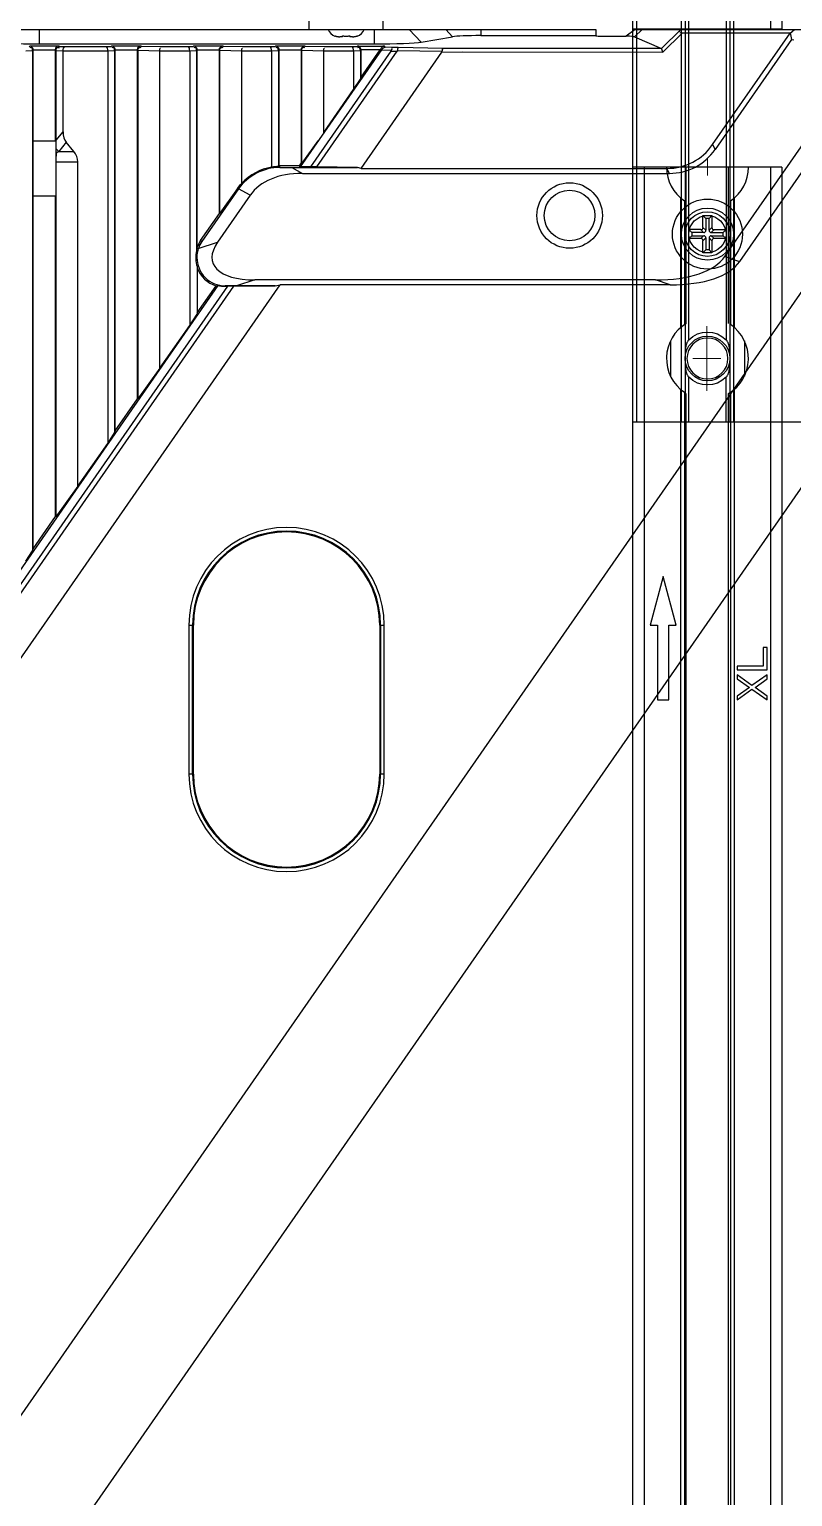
# Model space of a CAD drawing. Header units: millimetres. Extents: x 389 to 17466, y 310 to 5904.
# Drawn here: x 14625.5 to 14727.9, y 2896.6 to 3093.6 of the extents above; entities that cross this region are included whole.
import ezdxf

# ---------------------------------------------------------------- set-up
doc = ezdxf.new("R2010")
doc.units = ezdxf.units.MM
doc.layers.add('02___PRT_ALL_AXES', color=7, linetype='Continuous')

# ---------------------------------------------------------------- blocks, each defined once
blk = doc.blocks.new('aszfxn')
at = {"color": 7, "linetype": 'Continuous'}
for p, q in [((9650.37, 3305.69), (9650.37, 3308.69)), ((9660.32, 3305.69), (9660.32, 3308.69)), ((9505.35, 3305.69), (9688.85, 3305.69)), ((9614.13, 3305.69), (9614.13, 3303.74)), ((9659.13, 3305.69), (9659.13, 3303.74)), ((9663.82, 3305.69), (9665.43, 3303.99)), ((9665.43, 3303.99), (9669.64, 3304.7)), ((9669.64, 3304.7), (9668.71, 3305.69)), ((9673.41, 3305.69), (9673.41, 3304.85)), ((9673.41, 3304.85), (9688.85, 3304.85)), ((9688.85, 3305.69), (9688.85, 3304.85)), ((9689.35, 3304.79), (9692.94, 3304.79)), ((9694.16, 3305.69), (9692.94, 3304.79)), ((9695.08, 3305.69), (9694.07, 3304.67)), ((9694.07, 3304.67), (9697.67, 3303.14)), ((9694.16, 3305.69), (9720.05, 3305.69)), ((9700.26, 3305.69), (9697.67, 3303.14)), ((9700.47, 3305.19), (9697.87, 3302.64)), ((9714.93, 3305.19), (9700.47, 3305.19)), ((9704.54, 3290.23), (9714.93, 3305.19)), ((9714.93, 3305.19), (9715.54, 3305.69)), ((9714.95, 3305.22), (9715.13, 3304.31)), ((9612.35, 3302.81), (9613.26, 3302.86)), ((9612.87, 3303.45), (9612.78, 3303.35)), ((9616.82, 3303.45), (9612.87, 3303.45)), ((9613.26, 3302.84), (9613.35, 3302.93)), ((9613.26, 3302.84), (9613.26, 3235.66)), ((9613.35, 3302.95), (9616.35, 3302.95)), ((9613.35, 3290.69), (9613.35, 3302.93)), ((9614.13, 3303.74), (9659.13, 3303.74)), ((9616.35, 3290.69), (9616.35, 3302.95)), ((9616.35, 3302.93), (9616.43, 3302.84)), ((9616.43, 3302.86), (9617.35, 3302.81)), ((9616.43, 3290.85), (9616.43, 3302.84)), ((9616.92, 3303.35), (9616.82, 3303.45)), ((9617.55, 3303.32), (9616.92, 3303.35)), ((9617.35, 3302.82), (9623.35, 3302.82)), ((9617.35, 3291.94), (9617.35, 3302.81)), ((9623.14, 3303.32), (9617.55, 3303.32)), ((9623.78, 3303.35), (9623.14, 3303.32)), ((9623.35, 3302.81), (9624.26, 3302.86)), ((9623.35, 3302.81), (9623.35, 3250.09)), ((9623.87, 3303.45), (9623.78, 3303.35)), ((9627.82, 3303.45), (9623.87, 3303.45)), ((9624.26, 3302.84), (9624.35, 3302.93)), ((9624.26, 3302.84), (9624.26, 3251.5)), ((9624.35, 3302.95), (9627.35, 3302.95)), ((9624.35, 3251.76), (9624.35, 3302.93)), ((9627.35, 3256.08), (9627.35, 3302.95)), ((9627.35, 3302.93), (9627.4, 3302.87)), ((9627.4, 3302.9), (9627.4, 3256.06)), ((9627.4, 3302.9), (9630.35, 3302.82)), ((9627.89, 3303.39), (9627.82, 3303.45)), ((9630.47, 3303.32), (9627.89, 3303.39)), ((9630.35, 3260.17), (9630.35, 3302.82)), ((9630.35, 3302.82), (9634.35, 3302.82)), ((9634.14, 3303.32), (9630.47, 3303.32)), ((9634.78, 3303.35), (9634.14, 3303.32)), ((9634.35, 3302.81), (9635.26, 3302.86)), ((9634.35, 3302.81), (9634.35, 3265.93)), ((9634.87, 3303.45), (9634.78, 3303.35)), ((9638.82, 3303.45), (9634.87, 3303.45)), ((9635.26, 3302.84), (9635.35, 3302.93)), ((9635.26, 3302.84), (9635.26, 3275.97)), ((9635.35, 3302.95), (9638.35, 3302.95)), ((9635.35, 3276.43), (9635.35, 3302.93)), ((9638.35, 3280.98), (9638.35, 3302.95)), ((9638.35, 3302.93), (9638.4, 3302.87)), ((9638.4, 3302.9), (9641.35, 3302.82)), ((9638.4, 3280.99), (9638.4, 3302.87)), ((9638.89, 3303.39), (9638.82, 3303.45)), ((9641.47, 3303.32), (9638.89, 3303.39)), ((9641.35, 3285.03), (9641.35, 3302.82)), ((9641.35, 3302.82), (9645.35, 3302.82)), ((9645.14, 3303.32), (9641.47, 3303.32)), ((9645.78, 3303.35), (9645.14, 3303.32)), ((9645.35, 3302.81), (9646.26, 3302.86)), ((9645.35, 3302.81), (9645.35, 3287.18)), ((9645.87, 3303.45), (9645.78, 3303.35)), ((9649.82, 3303.45), (9645.87, 3303.45)), ((9646.26, 3302.84), (9646.35, 3302.93)), ((9646.26, 3302.84), (9646.26, 3287.29)), ((9646.35, 3302.95), (9649.35, 3302.95)), ((9646.35, 3287.35), (9646.35, 3302.93)), ((9660.11, 3302.96), (9649.19, 3287.24)), ((9649.35, 3287.75), (9649.35, 3302.95)), ((9649.35, 3302.93), (9649.4, 3302.87)), ((9649.4, 3302.9), (9652.35, 3302.82)), ((9649.4, 3287.73), (9649.4, 3302.87)), ((9649.89, 3303.39), (9649.82, 3303.45)), ((9652.47, 3303.32), (9649.89, 3303.39)), ((9661.35, 3302.74), (9650.56, 3287.21)), ((9651.41, 3287.21), (9662.2, 3302.74)), ((9652.35, 3291.84), (9652.35, 3302.82)), ((9652.35, 3302.82), (9656.35, 3302.82)), ((9656.14, 3303.32), (9652.47, 3303.32)), ((9656.78, 3303.35), (9656.14, 3303.32)), ((9656.35, 3302.81), (9657.26, 3302.86)), ((9656.35, 3302.81), (9656.35, 3297.6)), ((9656.87, 3303.45), (9656.78, 3303.35)), ((9656.87, 3303.45), (9660.49, 3303.45)), ((9657.26, 3302.84), (9657.35, 3302.93)), ((9657.26, 3302.84), (9657.26, 3299)), ((9657.35, 3299.26), (9659.91, 3302.95)), ((9659.91, 3302.95), (9657.35, 3302.95)), ((9657.35, 3299.26), (9657.35, 3302.93)), ((9657.36, 3287.02), (9668.21, 3302.64)), ((9660.18, 3303.05), (9660.09, 3303.22)), ((9660.11, 3302.96), (9661.42, 3302.91)), ((9660.58, 3303.28), (9660.49, 3303.45)), ((9661.55, 3303.24), (9660.58, 3303.28)), ((9661.35, 3302.74), (9662.2, 3302.74)), ((9662.32, 3303.24), (9661.55, 3303.24)), ((9662.24, 3302.85), (9668.25, 3302.74)), ((9668.33, 3303.14), (9662.32, 3303.24)), ((9668.21, 3302.64), (9670.92, 3302.67)), ((9670.92, 3303.14), (9668.33, 3303.14)), ((9697.67, 3303.14), (9670.92, 3303.14)), ((9670.92, 3302.67), (9697.87, 3302.64)), ((9697.87, 3302.64), (9697.71, 3303.04)), ((9715.13, 3304.31), (9704.89, 3289.57)), ((9715.13, 3304.31), (9715.42, 3304.29)), ((9656.35, 3297.6), (9657.26, 3299)), ((9657.26, 3299), (9657.35, 3299.26)), ((9652.35, 3291.84), (9656.35, 3297.6)), ((9706.19, 3275.2), (9719.85, 3294.87)), ((9613.31, 3290.69), (9613.31, 3283.29)), ((9616.39, 3290.69), (9613.31, 3290.69)), ((9616.39, 3290.69), (9616.39, 3283.29)), ((9616.43, 3290.83), (9617.35, 3291.94)), ((9651.54, 3290.71), (9649.4, 3287.73)), ((9651.56, 3290.71), (9651.54, 3290.71)), ((9719.85, 3291.36), (9708.17, 3274.53)), ((9616.77, 3289.3), (9616.41, 3289.04)), ((9617.78, 3290.52), (9616.77, 3289.3)), ((9616.77, 3289.3), (9618.79, 3289.3)), ((9618.79, 3289.3), (9617.78, 3290.52)), ((9704.54, 3290.23), (9704.89, 3289.57)), ((9616.4, 3287.92), (9616.4, 3240.23)), ((9616.4, 3287.92), (9619.35, 3287.92)), ((9619.35, 3244.33), (9619.35, 3287.92)), ((9646.26, 3287.29), (9646.35, 3287.35)), ((9646.26, 3287.29), (9646.43, 3287.3)), ((9649.07, 3287.35), (9646.35, 3287.35)), ((9646.43, 3287.15), (9646.43, 3287.3)), ((9648.08, 3287.15), (9656.86, 3287.15)), ((9648.08, 3287.15), (9649.47, 3286.35)), ((9649.07, 3287.35), (9649.35, 3287.75)), ((9649.19, 3287.24), (9649.07, 3287.35)), ((9650.56, 3287.21), (9649.19, 3287.24)), ((9649.4, 3287.73), (9649.35, 3287.75)), ((9651.41, 3287.21), (9650.56, 3287.21)), ((9656.86, 3287.15), (9651.41, 3287.21)), ((9657.36, 3287.02), (9656.86, 3287.15)), ((9657.36, 3287.02), (9698.39, 3287.02)), ((9698.74, 3286.35), (9698.39, 3287.02)), ((9649.47, 3286.35), (9698.74, 3286.35)), ((9616.39, 3283.29), (9613.31, 3283.29)), ((9613.35, 3235.93), (9613.35, 3283.32)), ((9616.35, 3240.25), (9616.35, 3283.32)), ((9640.88, 3284.28), (9635.98, 3277.21)), ((9642.47, 3283.41), (9638.09, 3277.1)), ((9640.75, 3284.3), (9638.4, 3280.99)), ((9640.75, 3284.3), (9640.85, 3284.23)), ((9642.47, 3283.41), (9640.88, 3284.28)), ((9635.81, 3277.33), (9638.35, 3280.98)), ((9638.4, 3280.99), (9638.35, 3280.98)), ((9635.5, 3276.27), (9638.09, 3277.1)), ((9635.98, 3277.21), (9635.81, 3277.33)), ((9706.19, 3275.2), (9708.17, 3274.53)), ((9635.35, 3273.82), (9635.35, 3267.46)), ((9717.32, 3271.69), (9409.6, 2828.73)), ((9639.42, 3271.18), (9506.86, 3080.36)), ((9507.63, 3080.24), (9640.28, 3271.18)), ((9507.84, 3071.78), (9646.5, 3271.38)), ((9638.11, 3271.28), (9560.73, 3159.89)), ((9635.35, 3267.6), (9637.88, 3271.24)), ((9639.1, 3271.18), (9639.1, 3271.24)), ((9639.1, 3271.18), (9639.42, 3271.18)), ((9640.28, 3271.18), (9639.42, 3271.18)), ((9640.28, 3271.18), (9645.81, 3271.25)), ((9643.11, 3272.05), (9640.62, 3271.25)), ((9645.81, 3271.25), (9640.62, 3271.25)), ((9696.86, 3272.05), (9643.11, 3272.05)), ((9645.81, 3271.25), (9646.5, 3271.38)), ((9698.83, 3271.38), (9646.5, 3271.38)), ((9698.83, 3271.38), (9696.86, 3272.05)), ((9634.35, 3265.93), (9635.35, 3267.46)), ((9630.35, 3260.17), (9634.35, 3265.93)), ((9630.35, 3260.17), (9627.4, 3256.06)), ((9624.35, 3251.76), (9627.35, 3256.08)), ((9627.4, 3256.06), (9627.35, 3256.08)), ((9623.35, 3250.09), (9624.26, 3251.5)), ((9624.26, 3251.5), (9624.35, 3251.76)), ((9619.35, 3244.33), (9623.35, 3250.09)), ((9717.42, 3245.55), (9427.79, 2828.63)), ((9619.35, 3244.33), (9616.4, 3240.23)), ((9613.35, 3235.93), (9616.35, 3240.25)), ((9616.4, 3240.23), (9616.35, 3240.25)), ((9612.35, 3234.26), (9613.26, 3235.66)), ((9613.26, 3235.66), (9613.35, 3235.93)), ((9634.23, 3225.69), (9634.85, 3225.69)), ((9634.23, 3225.69), (9634.23, 3205.69)), ((9634.73, 3205.69), (9634.73, 3225.69)), ((9634.85, 3205.69), (9634.85, 3225.69)), ((9659.85, 3225.69), (9660.46, 3225.69)), ((9659.85, 3225.69), (9659.85, 3205.69)), ((9659.97, 3225.69), (9659.97, 3205.69)), ((9660.46, 3205.69), (9660.46, 3225.69)), ((9634.85, 3205.69), (9634.23, 3205.69)), ((9660.46, 3205.69), (9659.85, 3205.69)), ((9653.85, 2824.78), (9653.85, 2824.81)), ((9654.85, 2824.69), (9654.48, 2824.69)), ((9654.85, 2824.69), (9654.85, 2824.81)), ((9655.85, 2824.81), (9655.85, 2824.69)), ((9656.21, 2824.69), (9655.85, 2824.69)), ((9656.85, 2824.81), (9656.85, 2824.78))]:
    blk.add_line(p, q, dxfattribs=at)
for points in [[(9660.09, 3303.22), (9660.04, 3303.15), (9659.99, 3303.07), (9659.93, 3302.98)], [(9661.42, 3302.91), (9661.41, 3302.88), (9661.39, 3302.82), (9661.35, 3302.75)]]:
    blk.add_lwpolyline(points, dxfattribs=at)
for centre, radius in [((9685.35, 3280.69), 4.4), ((9685.35, 3280.69), 3.4), ((9703.85, 3278.19), 3.5), ((9703.85, 3278.19), 2.5)]:
    blk.add_circle(centre, radius, dxfattribs=at)
for centre, radius, start, end in [((9534.08, 3290.9), 82.35, 359.1399, 359.8556), ((9541.21, 3290.85), 75.22, 359.8778, 0.0002), ((9679.87, 3287.93), 63.47, 179.0025, 180.0075), ((9488.83, 3291.5), 127.61, 358.8932, 359.1745), ((9620.16, 3292.97), 4.99, 221.468, 227.2637), ((9646.43, 3280.35), 6.91, 99.0385, 137.37), ((9646.68, 3280.33), 6.97, 93.3954, 100.9988), ((9639.1, 3275.05), 4, 145.2309, 159.7206), ((9639.16, 3275.06), 3.85, 161.6519, 180.2255), ((9639.1, 3275.05), 4, 200.2794, 252.1984), ((9647.35, 3225.69), 13.11, 0, 180), ((9647.35, 3225.69), 12.62, 0, 180), ((9647.35, 3225.69), 12.5, 0, 180), ((9647.35, 3205.69), 13.11, 180, 0), ((9647.35, 3205.69), 12.62, 180, 0), ((9647.35, 3205.69), 12.5, 180, 0), ((9654.35, 2826.19), 1.5, 199.5149, 250.5288), ((9656.35, 2826.19), 1.5, 289.4712, 340.4851), ((9654.44, 2826.29), 1.6, 248.2783, 253.9635), ((9654.44, 2826.3), 1.6, 248.6455, 253.962), ((9654.45, 2826.33), 1.63, 253.9569, 256.5907), ((9654.46, 2826.36), 1.66, 256.5927, 259.7755), ((9654.47, 2826.41), 1.72, 259.782, 263.2104), ((9654.47, 2826.47), 1.77, 263.2035, 265.2672), ((9654.48, 2826.58), 1.89, 265.3046, 270.0395), ((9656.21, 2826.58), 1.89, 269.9605, 274.6954), ((9656.22, 2826.47), 1.77, 274.7328, 276.7966), ((9656.23, 2826.41), 1.72, 276.7896, 280.218), ((9656.24, 2826.36), 1.66, 280.2244, 283.4073), ((9656.25, 2826.33), 1.63, 283.4094, 286.0431), ((9656.26, 2826.3), 1.6, 286.038, 291.3546), ((9656.26, 2826.29), 1.6, 286.0365, 291.7217)]:
    blk.add_arc(centre, radius, start, end, dxfattribs=at)
for centre, major_axis, ratio, start_param, end_param in [((9673.41, 3304.64), (3.94, 0), 0.05248, 1.570796, 2.842244), ((9689.35, 3304.82), (0.5, 0), 0.052408, -3.141593, -1.570796), ((9690.16, 3304.64), (3.94, 0), 0.05248, 0.122661, 0.785693), ((9700.98, 3305.69), (0.863, 0.354), 0.409737, -2.975259, -2.356194), ((9614.13, 3304.09), (6.6, 0), 0.05248, -2.842244, -1.570796), ((9659.13, 3304.09), (6.6, 0), 0.05248, -1.570796, -0.299349), ((9659.96, 3302.8), (0.354, 0.488), 0.053212, -1.19782, -0.988633), ((9660.68, 3302.74), (1.56, 0.12), 0.310502, -0.248867, -0.038005), ((9666.69, 3302.64), (1.56, 0.12), 0.310502, -0.248867, -0.038005), ((9621.31, 3294.33), (-3.32, -4.01), 0.537556, -0.576141, -0.102519), ((9610.4, 3287.92), (8.94, -0.01), 0.447213, 0.000438, 0.354537), ((9696.65, 3297.83), (5.22, -9.98), 0.799087, -0.395949, 0.395949), ((9697, 3297.17), (-5.22, 9.98), 0.799087, -3.537542, -2.745643), ((9634.01, 3287.74), (18.83, -0.45), 0.021083, -0.8497, -0.726126), ((9655.26, 3275.53), (13.04, -7.49), 0.5986, 2.335701, 3.09043), ((9639.02, 3275.1), (3.04, -2.11), 0.999657, 3.141593, 3.426849), ((9648.9, 3278.05), (11.47, 3.66), 0.415384, 2.645529, 4.056583), ((9639.24, 3275.05), (4.08, 0), 0.99939, 2.913241, 3.446996), ((9646.89, 3275.05), (11.69, 0), 0.745659, 2.981874, 3.035413), ((9687.01, 3282.86), (19.69, -6.66), 0.433035, -0.907913, -0.12426), ((9688.99, 3282.2), (-19.69, 6.66), 0.433035, 2.233679, 3.017333), ((9634.4, 3278.31), (7.06, -4.9), 0.745659, -0.639674, -0.607018), ((9639.01, 3275.11), (3.23, -2.24), 0.999639, -1.196161, -0.941745), ((9626.56, 3270.92), (17.26, 0.27), 0.011165, 0.618901, 0.757531)]:
    blk.add_ellipse(centre, major_axis=major_axis, ratio=ratio, start_param=start_param, end_param=end_param, dxfattribs=at)
for points in [[(9700.15, 3305.29), (9700.06, 3305.38), (9700.16, 3305.62), (9700.28, 3305.66)], [(9660.18, 3303.05), (9660.26, 3303.18), (9660.43, 3303.27), (9660.58, 3303.28)], [(9646.43, 3287.15), (9644.35, 3287.16), (9642.07, 3285.99), (9640.88, 3284.28)], [(9640.75, 3284.3), (9640.93, 3284.55), (9641.11, 3284.81), (9641.36, 3285)]]:
    blk.add_open_spline(points, degree=3, dxfattribs=at)
for points, knots in [([(9613.35, 3302.93), (9613.35, 3303), (9613.29, 3303.25), (9613.05, 3303.44), (9612.87, 3303.45)], [0, 0, 0, 0, 0.301176, 1, 1, 1, 1]), ([(9613.26, 3302.86), (9613.26, 3302.98), (9613.25, 3303.23), (9612.95, 3303.27), (9612.89, 3303.21)], [0, 0, 0, 0, 0.557927, 1, 1, 1, 1]), ([(9616.35, 3302.95), (9616.35, 3303.08), (9616.36, 3303.33), (9616.67, 3303.37), (9616.72, 3303.3)], [0, 0, 0, 0, 0.607514, 1, 1, 1, 1]), ([(9616.43, 3302.84), (9616.43, 3302.96), (9616.44, 3303.22), (9616.74, 3303.27), (9616.81, 3303.21)], [0, 0, 0, 0, 0.559919, 1, 1, 1, 1]), ([(9617.35, 3302.81), (9617.35, 3302.93), (9617.35, 3303.04), (9617.43, 3303.27), (9617.49, 3303.2), (9617.51, 3303.17)], [0, 0, 0, 0, 0.643321, 0.829793, 1, 1, 1, 1]), ([(9623.35, 3302.82), (9623.35, 3302.93), (9623.34, 3303.04), (9623.26, 3303.28), (9623.2, 3303.21), (9623.19, 3303.18)], [0, 0, 0, 0, 0.644145, 0.831238, 1, 1, 1, 1]), ([(9624.35, 3302.93), (9624.35, 3303), (9624.29, 3303.25), (9624.05, 3303.44), (9623.87, 3303.45)], [0, 0, 0, 0, 0.301176, 1, 1, 1, 1]), ([(9624.26, 3302.86), (9624.26, 3302.98), (9624.25, 3303.23), (9623.95, 3303.27), (9623.89, 3303.21)], [0, 0, 0, 0, 0.557927, 1, 1, 1, 1]), ([(9627.35, 3302.95), (9627.35, 3303.08), (9627.36, 3303.33), (9627.67, 3303.37), (9627.72, 3303.3)], [0, 0, 0, 0, 0.607514, 1, 1, 1, 1]), ([(9627.4, 3302.87), (9627.4, 3303), (9627.41, 3303.26), (9627.72, 3303.31), (9627.78, 3303.24)], [0, 0, 0, 0, 0.575334, 1, 1, 1, 1]), ([(9630.35, 3302.82), (9630.35, 3302.88), (9630.33, 3302.96), (9630.42, 3303.26), (9630.44, 3303.19)], [0, 0, 0, 0, 0.444245, 1, 1, 1, 1]), ([(9634.35, 3302.82), (9634.35, 3302.93), (9634.34, 3303.04), (9634.26, 3303.28), (9634.2, 3303.21), (9634.19, 3303.18)], [0, 0, 0, 0, 0.644145, 0.831238, 1, 1, 1, 1]), ([(9635.35, 3302.93), (9635.35, 3303), (9635.29, 3303.25), (9635.05, 3303.44), (9634.87, 3303.45)], [0, 0, 0, 0, 0.301176, 1, 1, 1, 1]), ([(9635.26, 3302.86), (9635.26, 3302.98), (9635.25, 3303.23), (9634.95, 3303.27), (9634.89, 3303.21)], [0, 0, 0, 0, 0.557927, 1, 1, 1, 1]), ([(9638.35, 3302.95), (9638.35, 3303.08), (9638.36, 3303.33), (9638.67, 3303.37), (9638.72, 3303.3)], [0, 0, 0, 0, 0.607514, 1, 1, 1, 1]), ([(9638.4, 3302.87), (9638.4, 3303), (9638.41, 3303.26), (9638.72, 3303.31), (9638.78, 3303.24)], [0, 0, 0, 0, 0.575334, 1, 1, 1, 1]), ([(9641.35, 3302.82), (9641.35, 3302.88), (9641.33, 3302.95), (9641.42, 3303.25), (9641.44, 3303.18)], [0, 0, 0, 0, 0.447414, 1, 1, 1, 1]), ([(9645.35, 3302.82), (9645.35, 3302.93), (9645.34, 3303.04), (9645.26, 3303.28), (9645.2, 3303.21), (9645.19, 3303.18)], [0, 0, 0, 0, 0.644145, 0.831238, 1, 1, 1, 1]), ([(9646.35, 3302.93), (9646.35, 3303), (9646.29, 3303.25), (9646.05, 3303.44), (9645.87, 3303.45)], [0, 0, 0, 0, 0.301176, 1, 1, 1, 1]), ([(9646.26, 3302.86), (9646.26, 3302.98), (9646.25, 3303.23), (9645.95, 3303.27), (9645.89, 3303.21)], [0, 0, 0, 0, 0.557927, 1, 1, 1, 1]), ([(9649.35, 3302.95), (9649.35, 3303.08), (9649.36, 3303.33), (9649.67, 3303.37), (9649.72, 3303.3)], [0, 0, 0, 0, 0.607514, 1, 1, 1, 1]), ([(9649.4, 3302.87), (9649.4, 3303), (9649.41, 3303.26), (9649.72, 3303.31), (9649.78, 3303.24)], [0, 0, 0, 0, 0.575334, 1, 1, 1, 1]), ([(9652.35, 3302.82), (9652.35, 3302.88), (9652.33, 3302.95), (9652.42, 3303.25), (9652.44, 3303.18)], [0, 0, 0, 0, 0.447414, 1, 1, 1, 1]), ([(9656.35, 3302.82), (9656.35, 3302.93), (9656.34, 3303.04), (9656.26, 3303.28), (9656.2, 3303.21), (9656.19, 3303.18)], [0, 0, 0, 0, 0.644145, 0.831238, 1, 1, 1, 1]), ([(9657.35, 3302.93), (9657.35, 3303), (9657.29, 3303.25), (9657.05, 3303.44), (9656.87, 3303.45)], [0, 0, 0, 0, 0.301176, 1, 1, 1, 1]), ([(9657.26, 3302.86), (9657.26, 3302.98), (9657.25, 3303.23), (9656.95, 3303.27), (9656.89, 3303.21)], [0, 0, 0, 0, 0.557927, 1, 1, 1, 1]), ([(9660.49, 3303.45), (9660.38, 3303.45), (9660.2, 3303.41), (9660.15, 3303.25), (9660.14, 3303.2)], [0, 0, 0, 0, 0.67306, 1, 1, 1, 1]), ([(9661.55, 3303.24), (9661.52, 3303.24), (9661.43, 3303.15), (9661.45, 3303.03), (9661.46, 3302.95)], [0, 0, 0, 0, 0.308991, 1, 1, 1, 1]), ([(9662.32, 3303.24), (9662.29, 3303.23), (9662.25, 3303.09), (9662.25, 3302.99), (9662.26, 3302.9)], [0, 0, 0, 0, 0.264695, 1, 1, 1, 1]), ([(9668.25, 3302.74), (9668.26, 3302.83), (9668.26, 3302.9), (9668.29, 3303.11), (9668.32, 3303.05), (9668.32, 3303.03)], [0, 0, 0, 0, 0.694142, 0.867406, 1, 1, 1, 1]), ([(9635.31, 3275.05), (9635.31, 3274.08), (9636.12, 3272.06), (9638.13, 3271.24), (9639.1, 3271.24)], [0, 0, 0, 0, 0.501061, 1, 1, 1, 1]), ([(9654.85, 2824.81), (9655.01, 2824.79), (9655.35, 2824.77), (9655.68, 2824.79), (9655.85, 2824.81)], [0, 0, 0, 0, 0.5, 1, 1, 1, 1])]:
    blk.add_open_spline(points, degree=3, knots=knots, dxfattribs=at)
blk = doc.blocks.new('*U25')
blk.add_blockref('aszfxn', (-9400.35, -3069.19))
blk = doc.blocks.new('*U26')
at = {"color": 0, "linetype": 'ByBlock', "lineweight": -2, "transparency": 16777216}
for p in [(3200, 1440), (3200, 960)]:
    blk.add_blockref('*U25', p, dxfattribs=at)
blk = doc.blocks.new('wgrbf')
at = {"color": 114, "linetype": 'Continuous', "true_color": 0x139b48}
for p, q in [((5483.68, 2329.4), (5483.68, 2349.4)), ((5483.68, 2330.9), (6425.18, 2330.9)), ((6425.18, 2329.4), (5483.68, 2329.4))]:
    blk.add_line(p, q, dxfattribs=at)
blk = doc.blocks.new('azsfxn')
at = {"color": 6, "lineweight": 5}
for p, q in [((10568.45, 3074.01), (10568.45, 3076.25)), ((10570.51, 3075.13), (10566.39, 3075.13)), ((10568.36, 3045.1), (10568.36, 3053.75)), ((10570.25, 3049.43), (10566.47, 3049.43))]:
    blk.add_line(p, q, dxfattribs=at)
at = {"color": 30, "linetype": 'Continuous', "true_color": 0xf26722}
for p, q in [((10578.45, 3075.13), (10558.45, 3075.13)), ((10558.45, 1653.63), (10558.45, 3075.13)), ((10559.95, 3075.13), (10559.95, 1653.63)), ((10565.61, 3054.14), (10565.61, 3075.13)), ((10571.29, 3054.14), (10571.29, 3075.13)), ((10576.95, 1653.63), (10576.95, 3075.13)), ((10578.45, 3075.13), (10578.45, 1653.63)), ((10564.85, 3070.97), (10564.85, 3053.59)), ((10565.35, 3070.58), (10565.35, 3053.97)), ((10571.55, 3070.58), (10571.55, 3053.97)), ((10572.05, 3070.97), (10572.05, 3053.59)), ((10563.49, 3051.8), (10563.49, 3047.05)), ((10573.41, 3051.8), (10573.41, 3047.05)), ((10564.85, 3045.27), (10564.85, 1700.29)), ((10565.35, 3044.88), (10565.35, 1700.67)), ((10565.61, 1676.14), (10565.61, 3044.72)), ((10571.29, 1676.14), (10571.29, 3044.72)), ((10571.55, 3044.88), (10571.55, 1700.67)), ((10572.05, 3045.27), (10572.05, 1700.29)), ((10562.5, 3020.13), (10560.75, 3013.6)), ((10564.25, 3013.6), (10562.5, 3020.13)), ((10560.75, 3013.6), (10561.75, 3013.6)), ((10561.75, 3013.6), (10561.75, 3003.6)), ((10563.25, 3013.6), (10564.25, 3013.6)), ((10563.25, 3003.6), (10563.25, 3013.6)), ((10576.45, 3010.6), (10575.94, 3010.6)), ((10575.94, 3010.6), (10575.94, 3008.1)), ((10576.45, 3007.6), (10576.45, 3010.6)), ((10575.94, 3008.1), (10572.45, 3008.1)), ((10572.45, 3008.1), (10572.45, 3007.6)), ((10572.45, 3007.6), (10576.45, 3007.6)), ((10574.41, 3005.51), (10572.45, 3006.93)), ((10572.45, 3006.93), (10572.45, 3006.43)), ((10576.45, 3006.93), (10574.41, 3005.51)), ((10576.45, 3006.43), (10576.45, 3006.93)), ((10572.45, 3006.43), (10574.07, 3005.26)), ((10574.07, 3005.26), (10572.45, 3004.1)), ((10572.45, 3003.6), (10574.41, 3005.01)), ((10574.41, 3005.01), (10576.45, 3003.6)), ((10574.83, 3005.26), (10576.45, 3006.43)), ((10576.45, 3004.1), (10574.83, 3005.26)), ((10561.75, 3003.6), (10563.25, 3003.6)), ((10572.45, 3004.1), (10572.45, 3003.6)), ((10576.45, 3003.6), (10576.45, 3004.1))]:
    blk.add_line(p, q, dxfattribs=at)
blk.add_circle((10568.45, 3049.43), 3, dxfattribs=at)
for centre, start, end in [((10568.45, 3075.13), 180, 235.6923), ((10568.45, 3075.13), 304.3077, 0), ((10568.45, 3049.43), 121.0806, 235.6923), ((10568.45, 3049.43), 301.0806, 55.6923)]:
    blk.add_arc(centre, 5.5, start, end, dxfattribs=at)
blk = doc.blocks.new('sfx')
at = {"color": 7, "linetype": 'Continuous'}
for p, q in [((9321.3, 956.85), (9321.3, 958.46)), ((9321.3, 958.46), (9321.69, 958.07)), ((9321.3, 958.46), (9322.5, 958.46)), ((9321.69, 958.07), (9321.69, 956.47)), ((9322.12, 958.07), (9321.69, 958.07)), ((9322.5, 958.46), (9322.12, 958.07)), ((9322.12, 956.47), (9322.12, 958.07)), ((9322.5, 958.46), (9322.5, 956.85)), ((9319.4, 955.36), (9319.4, 956.56)), ((9319.4, 956.56), (9319.79, 956.17)), ((9321.01, 956.56), (9319.4, 956.56)), ((9319.4, 955.36), (9319.79, 955.74)), ((9319.79, 956.17), (9319.79, 955.74)), ((9321.39, 956.17), (9319.79, 956.17)), ((9319.79, 955.74), (9321.39, 955.74)), ((9321.01, 956.56), (9321.39, 956.17)), ((9321.01, 955.36), (9321.39, 955.74)), ((9321.3, 956.85), (9321.69, 956.47)), ((9322.5, 956.85), (9322.12, 956.47)), ((9322.8, 956.56), (9322.42, 956.17)), ((9322.42, 956.17), (9324.02, 956.17)), ((9322.42, 955.74), (9324.02, 955.74)), ((9322.8, 955.36), (9322.42, 955.74)), ((9322.8, 956.56), (9324.4, 956.56)), ((9324.4, 956.56), (9324.02, 956.17)), ((9324.02, 955.74), (9324.02, 956.17)), ((9324.4, 955.36), (9324.02, 955.74)), ((9321.01, 955.36), (9319.4, 955.36)), ((9321.3, 955.06), (9321.69, 955.44)), ((9321.3, 953.46), (9321.3, 955.06)), ((9321.3, 953.46), (9321.69, 953.84)), ((9321.69, 955.44), (9321.69, 953.84)), ((9322.12, 953.84), (9321.69, 953.84)), ((9322.5, 955.06), (9322.12, 955.44)), ((9322.12, 955.44), (9322.12, 953.84)), ((9322.5, 953.46), (9322.12, 953.84)), ((9322.5, 955.06), (9322.5, 953.46)), ((9324.4, 955.36), (9322.8, 955.36)), ((9322.5, 953.46), (9321.3, 953.46))]:
    blk.add_line(p, q, dxfattribs=at)
for centre, major_axis, start_param, end_param in [((9321, 956.86), (0.222, -0.222), -0.763778, 0.763778), ((9321.38, 956.48), (-0.222, 0.222), -3.90537, -2.377815), ((9321.38, 955.43), (0.222, 0.222), -0.763778, 0.763778), ((9322.43, 956.48), (0.222, 0.222), -3.90537, -2.377815), ((9322.43, 955.43), (-0.222, 0.222), -0.763778, 0.763778), ((9322.81, 956.86), (-0.222, -0.222), -0.763778, 0.763778), ((9321, 955.05), (0.222, 0.222), -0.763778, 0.763778), ((9322.81, 955.05), (-0.222, 0.222), -0.763778, 0.763778)]:
    blk.add_ellipse(centre, major_axis=major_axis, ratio=0.957668, start_param=start_param, end_param=end_param, dxfattribs=at)
at = {"layer": '02___PRT_ALL_AXES', "color": 7, "linetype": 'Continuous'}
for radius in [4.7, 3]:
    blk.add_circle((9321.9, 955.96), radius, dxfattribs=at)
blk = doc.blocks.new('adzfn')
at = {"color": 2, "linetype": 'Continuous'}
for p, q in [((9190.55, 795.08), (9190.55, 874.08)), ((9234.55, 874.08), (9190.55, 874.08)), ((9191.05, 795.08), (9191.05, 874.08)), ((9221.05, 874.08), (9221.05, 795.08)), ((9221.55, 874.08), (9221.55, 795.08)), ((9222.05, 868.1), (9222.05, 874.08)), ((9227.05, 868.1), (9227.05, 874.08)), ((9227.55, 874.08), (9227.55, 795.08)), ((9228.05, 795.08), (9228.05, 874.08)), ((9234.05, 795.08), (9234.05, 874.08)), ((9234.55, 795.08), (9234.55, 874.08)), ((9222.05, 863.06), (9222.05, 806.1)), ((9227.05, 806.1), (9227.05, 863.06)), ((9205.05, 838.83), (9200.05, 838.83)), ((9200.05, 830.33), (9205.05, 830.33)), ((9222.05, 795.08), (9222.05, 801.06)), ((9227.05, 795.08), (9227.05, 801.06)), ((9234.55, 795.08), (9190.55, 795.08))]:
    blk.add_line(p, q, dxfattribs=at)
for centre in [(9224.55, 865.58), (9224.55, 803.58)]:
    blk.add_circle(centre, 2.75, dxfattribs=at)
for centre, radius, start, end in [((9224.55, 865.58), 3.55, 45.233, 134.767), ((9224.55, 865.58), 3.55, 225.233, 314.767), ((9200.05, 834.58), 4.25, 90, 270), ((9205.05, 834.58), 4.25, 270, 90), ((9224.55, 803.58), 3.55, 45.233, 134.767), ((9224.55, 803.58), 3.55, 225.233, 314.767)]:
    blk.add_arc(centre, radius, start, end, dxfattribs=at)
for points, knots in [([(9221.55, 866.13), (9221.55, 866.22), (9221.55, 866.4), (9221.57, 866.74), (9221.61, 867.08), (9221.69, 867.42), (9221.75, 867.62), (9221.82, 867.78), (9221.89, 867.89), (9221.96, 868.01), (9222.02, 868.07), (9222.05, 868.1)], [0, 0, 0, 0, 0.126071, 0.250876, 0.498145, 0.621718, 0.746007, 0.808701, 0.871878, 0.935683, 1, 1, 1, 1]), ([(9227.05, 868.1), (9227.08, 868.07), (9227.14, 868.01), (9227.21, 867.89), (9227.27, 867.78), (9227.35, 867.62), (9227.41, 867.42), (9227.49, 867.08), (9227.53, 866.74), (9227.55, 866.4), (9227.55, 866.22), (9227.55, 866.13)], [0, 0, 0, 0, 0.064318, 0.128127, 0.191304, 0.253998, 0.378287, 0.50186, 0.749128, 0.87393, 1, 1, 1, 1]), ([(9222.05, 863.06), (9222.02, 863.09), (9221.96, 863.16), (9221.89, 863.27), (9221.82, 863.39), (9221.75, 863.55), (9221.69, 863.75), (9221.61, 864.09), (9221.57, 864.43), (9221.55, 864.77), (9221.55, 864.95), (9221.55, 865.03)], [0, 0, 0, 0, 0.064318, 0.128127, 0.191304, 0.253998, 0.378288, 0.50186, 0.749128, 0.87393, 1, 1, 1, 1]), ([(9227.55, 865.03), (9227.55, 864.95), (9227.55, 864.77), (9227.53, 864.43), (9227.49, 864.09), (9227.41, 863.75), (9227.35, 863.55), (9227.27, 863.39), (9227.21, 863.27), (9227.14, 863.16), (9227.08, 863.09), (9227.05, 863.06)], [0, 0, 0, 0, 0.126071, 0.250876, 0.498145, 0.621719, 0.746008, 0.808702, 0.871879, 0.935683, 1, 1, 1, 1]), ([(9221.55, 804.13), (9221.55, 804.22), (9221.55, 804.4), (9221.57, 804.74), (9221.61, 805.08), (9221.69, 805.42), (9221.75, 805.62), (9221.82, 805.78), (9221.89, 805.89), (9221.96, 806.01), (9222.02, 806.07), (9222.05, 806.1)], [0, 0, 0, 0, 0.126071, 0.250876, 0.498145, 0.621718, 0.746007, 0.808701, 0.871878, 0.935683, 1, 1, 1, 1]), ([(9227.05, 806.1), (9227.08, 806.07), (9227.14, 806.01), (9227.21, 805.89), (9227.27, 805.78), (9227.35, 805.62), (9227.41, 805.42), (9227.49, 805.08), (9227.53, 804.74), (9227.55, 804.4), (9227.55, 804.22), (9227.55, 804.13)], [0, 0, 0, 0, 0.064318, 0.128127, 0.191304, 0.253998, 0.378287, 0.50186, 0.749128, 0.87393, 1, 1, 1, 1]), ([(9222.05, 801.06), (9222.02, 801.09), (9221.96, 801.16), (9221.89, 801.27), (9221.82, 801.39), (9221.75, 801.55), (9221.69, 801.75), (9221.61, 802.09), (9221.57, 802.43), (9221.55, 802.77), (9221.55, 802.95), (9221.55, 803.03)], [0, 0, 0, 0, 0.064318, 0.128127, 0.191304, 0.253998, 0.378288, 0.50186, 0.749128, 0.87393, 1, 1, 1, 1]), ([(9227.55, 803.03), (9227.55, 802.95), (9227.55, 802.77), (9227.53, 802.43), (9227.49, 802.09), (9227.41, 801.75), (9227.35, 801.55), (9227.27, 801.39), (9227.21, 801.27), (9227.14, 801.16), (9227.08, 801.09), (9227.05, 801.06)], [0, 0, 0, 0, 0.126071, 0.250876, 0.498145, 0.621719, 0.746008, 0.808702, 0.871879, 0.935683, 1, 1, 1, 1])]:
    blk.add_open_spline(points, degree=3, knots=knots, dxfattribs=at)

msp = doc.modelspace()

# ---------------------------------------------------------------- block references
for name, p in [('*U26', (11212.979, 1897.1281)), ('azsfxn', (4148.0289, 0)), ('sfx', (5394.5747, 2110.173))]:
    msp.add_blockref(name, p)
at = {"rotation": 89.99999999999999}
msp.add_blockref('wgrbf', (17055.8742, -2390.0477), dxfattribs=at)
at = {"xscale": -1}
msp.add_blockref('adzfn', (23941.0289, 2245.8442), dxfattribs=at)

doc.saveas('drawing.dxf')
